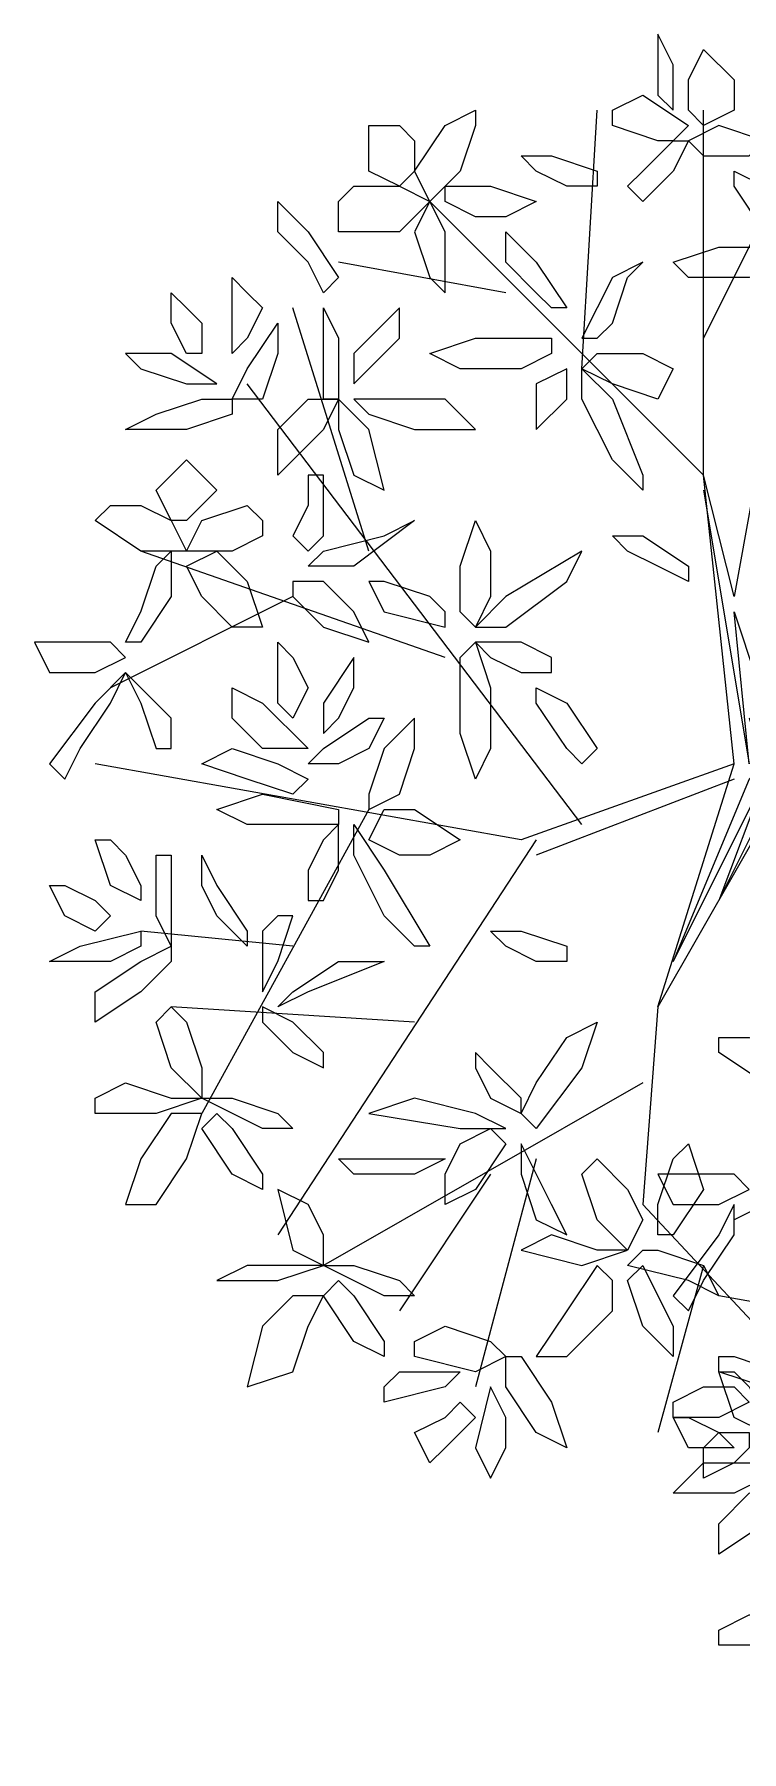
# Model space of a CAD drawing. Header units: millimetres. Extents: x 2364 to 2508, y 1551 to 1771.
# Drawn here: x 2412.81 to 2414.123, y 1617.425 to 1620.616 of the extents above; entities that cross this region are included whole.
import ezdxf

# ---------------------------------------------------------------- set-up
doc = ezdxf.new("R2010")
doc.units = ezdxf.units.MM
doc.layers.add('PDF_0', color=7, linetype='Continuous')

msp = doc.modelspace()

# ---------------------------------------------------------------- linework, layer by layer
at = {"layer": 'PDF_0', "lineweight": 9}
for points in [[(2413.9958, 1620.4752), (2413.9958, 1620.5599), (2413.9676, 1620.6164), (2413.9676, 1620.5881), (2413.9676, 1620.5034)], [(2414.0523, 1620.4469), (2414.024, 1620.4752), (2414.024, 1620.5316), (2414.0523, 1620.5881), (2414.1088, 1620.5316), (2414.1088, 1620.4752)], [(2413.9676, 1620.4187), (2413.8829, 1620.4469), (2413.8829, 1620.4752), (2413.9393, 1620.5034), (2414.024, 1620.4469), (2413.9958, 1620.4187)], [(2413.6287, 1620.4752), (2413.6287, 1620.4469), (2413.6005, 1620.3622), (2413.544, 1620.3057), (2413.5157, 1620.3622), (2413.5722, 1620.4469)], [(2413.5157, 1620.4187), (2413.5157, 1620.3622), (2413.4875, 1620.334), (2413.431, 1620.3622), (2413.431, 1620.4469), (2413.4875, 1620.4469)], [(2414.137, 1620.3904), (2414.1652, 1620.4187), (2414.0805, 1620.4469), (2414.024, 1620.4187), (2414.0523, 1620.3904)], [(2413.9393, 1620.3622), (2413.9958, 1620.4187), (2414.024, 1620.4187), (2413.9958, 1620.3622), (2413.9393, 1620.3057), (2413.9111, 1620.334)], [(2413.7981, 1620.334), (2413.7417, 1620.3622), (2413.7134, 1620.3904), (2413.7699, 1620.3904), (2413.8546, 1620.3622), (2413.8546, 1620.334)], [(2414.1652, 1620.2492), (2414.1088, 1620.334), (2414.1088, 1620.3622), (2414.1652, 1620.334), (2414.2217, 1620.2492), (2414.1935, 1620.221)], [(2413.3181, 1620.1928), (2413.2616, 1620.2492), (2413.2616, 1620.3057), (2413.3181, 1620.2492), (2413.3745, 1620.1645), (2413.3463, 1620.1363)], [(2413.4028, 1620.334), (2413.4875, 1620.334), (2413.544, 1620.3057), (2413.4875, 1620.2492), (2413.3745, 1620.2492), (2413.3745, 1620.3057)], [(2413.544, 1620.1645), (2413.5722, 1620.1363), (2413.5722, 1620.2492), (2413.544, 1620.3057), (2413.5157, 1620.2492)], [(2413.5722, 1620.3057), (2413.5722, 1620.334), (2413.6569, 1620.334), (2413.7417, 1620.3057), (2413.6852, 1620.2775), (2413.6287, 1620.2775)], [(2413.7417, 1620.1363), (2413.6852, 1620.1928), (2413.6852, 1620.2492), (2413.7417, 1620.1928), (2413.7981, 1620.108), (2413.7699, 1620.108)], [(2414.137, 1620.1645), (2414.024, 1620.1645), (2413.9958, 1620.1928), (2414.0805, 1620.221), (2414.2217, 1620.221), (2414.2217, 1620.1928)], [(2413.8829, 1620.0798), (2413.9111, 1620.1645), (2413.9393, 1620.1928), (2413.8829, 1620.1645), (2413.8264, 1620.0516), (2413.8546, 1620.0516)], [(2413.2333, 1620.108), (2413.2051, 1620.0516), (2413.1769, 1620.0233), (2413.1769, 1620.0516), (2413.1769, 1620.1645), (2413.2051, 1620.1363)], [(2413.1204, 1620.0233), (2413.0921, 1620.0233), (2413.0639, 1620.0798), (2413.0639, 1620.1363), (2413.0921, 1620.108), (2413.1204, 1620.0798)], [(2413.2616, 1620.0233), (2413.2333, 1619.9386), (2413.1769, 1619.9386), (2413.2051, 1619.9951), (2413.2616, 1620.0798), (2413.2616, 1620.0516)], [(2413.3463, 1619.9951), (2413.3463, 1620.0798), (2413.3463, 1620.108), (2413.3745, 1620.0516), (2413.3745, 1619.9386), (2413.3463, 1619.9386)], [(2413.4028, 1620.0233), (2413.4028, 1619.9668), (2413.4875, 1620.0516), (2413.4875, 1620.108), (2413.4593, 1620.0798)], [(2413.7134, 1619.9951), (2413.6005, 1619.9951), (2413.544, 1620.0233), (2413.6287, 1620.0516), (2413.7699, 1620.0516), (2413.7699, 1620.0233)], [(2413.0921, 1619.9668), (2413.1486, 1619.9668), (2413.0639, 1620.0233), (2412.9792, 1620.0233), (2413.0074, 1619.9951)], [(2413.8264, 1619.9951), (2413.8546, 1620.0233), (2413.9393, 1620.0233), (2413.9958, 1619.9951), (2413.9676, 1619.9386), (2413.8829, 1619.9668)], [(2413.7417, 1619.8821), (2413.7981, 1619.9386), (2413.7981, 1619.9951), (2413.7417, 1619.9668), (2413.7417, 1619.9104)], [(2413.8829, 1619.8256), (2413.8264, 1619.9386), (2413.8264, 1619.9951), (2413.8829, 1619.9386), (2413.9393, 1619.7974), (2413.9393, 1619.7692)], [(2413.1769, 1619.9386), (2413.1769, 1619.9104), (2413.0921, 1619.8821), (2412.9792, 1619.8821), (2413.0357, 1619.9104), (2413.1204, 1619.9386)], [(2413.2616, 1619.8821), (2413.3181, 1619.9386), (2413.3745, 1619.9386), (2413.3463, 1619.8821), (2413.2616, 1619.7974), (2413.2616, 1619.8256)], [(2413.4028, 1619.7974), (2413.4593, 1619.7692), (2413.431, 1619.8821), (2413.3745, 1619.9386), (2413.3745, 1619.8821)], [(2413.4028, 1619.9386), (2413.431, 1619.9104), (2413.5157, 1619.8821), (2413.6287, 1619.8821), (2413.5722, 1619.9386), (2413.4875, 1619.9386)], [(2413.1486, 1619.7692), (2413.0921, 1619.7127), (2413.0639, 1619.7127), (2413.0357, 1619.7692), (2413.0921, 1619.8256), (2413.1204, 1619.7974)], [(2413.3181, 1619.7409), (2413.2898, 1619.6844), (2413.3181, 1619.6562), (2413.3463, 1619.6844), (2413.3463, 1619.7974), (2413.3181, 1619.7974)], [(2413.0074, 1619.7409), (2413.0639, 1619.7127), (2413.0921, 1619.6562), (2413.0074, 1619.6562), (2412.9227, 1619.7127), (2412.9509, 1619.7409)], [(2413.2333, 1619.7127), (2413.2333, 1619.6844), (2413.1769, 1619.6562), (2413.0921, 1619.6562), (2413.1204, 1619.7127), (2413.2051, 1619.7409)], [(2413.4593, 1619.6844), (2413.5157, 1619.7127), (2413.4028, 1619.628), (2413.3181, 1619.628), (2413.3463, 1619.6562)], [(2413.6287, 1619.515), (2413.6005, 1619.5432), (2413.6005, 1619.628), (2413.6287, 1619.7127), (2413.6569, 1619.6562), (2413.6569, 1619.5715)], [(2413.9676, 1619.628), (2413.9111, 1619.6562), (2413.8829, 1619.6844), (2413.9393, 1619.6844), (2414.024, 1619.628), (2414.024, 1619.5997)], [(2413.0074, 1619.5432), (2413.0357, 1619.628), (2413.0639, 1619.6562), (2413.0639, 1619.5715), (2413.0074, 1619.4868), (2412.9792, 1619.4868)], [(2413.0921, 1619.628), (2413.1486, 1619.6562), (2413.2051, 1619.5997), (2413.2333, 1619.515), (2413.1769, 1619.515), (2413.1204, 1619.5715)], [(2413.7981, 1619.5997), (2413.8264, 1619.6562), (2413.6852, 1619.5715), (2413.6287, 1619.515), (2413.6852, 1619.515)], [(2413.2898, 1619.5997), (2413.2898, 1619.5715), (2413.3463, 1619.515), (2413.431, 1619.4868), (2413.4028, 1619.5432), (2413.3463, 1619.5997)], [(2413.544, 1619.5715), (2413.4593, 1619.5997), (2413.431, 1619.5997), (2413.4593, 1619.5432), (2413.5722, 1619.515), (2413.5722, 1619.5432)], [(2412.9792, 1619.4585), (2412.9509, 1619.4868), (2412.8945, 1619.4868), (2412.8097, 1619.4868), (2412.838, 1619.4303), (2412.9227, 1619.4303)], [(2413.2898, 1619.3456), (2413.2616, 1619.3738), (2413.2616, 1619.4303), (2413.2616, 1619.4868), (2413.2898, 1619.4585), (2413.3181, 1619.402)], [(2413.6569, 1619.402), (2413.6569, 1619.2891), (2413.6287, 1619.2326), (2413.6005, 1619.3173), (2413.6005, 1619.4585), (2413.6287, 1619.4868)], [(2413.7699, 1619.4303), (2413.7699, 1619.4585), (2413.7134, 1619.4868), (2413.6287, 1619.4868), (2413.6569, 1619.4585), (2413.7134, 1619.4303)], [(2413.4028, 1619.402), (2413.4028, 1619.4585), (2413.3463, 1619.3738), (2413.3463, 1619.3173), (2413.3745, 1619.3456)], [(2412.8945, 1619.2891), (2412.9509, 1619.3738), (2412.9792, 1619.4303), (2412.9227, 1619.3738), (2412.838, 1619.2608), (2412.8662, 1619.2326)], [(2413.0639, 1619.3456), (2413.0074, 1619.402), (2412.9792, 1619.4303), (2413.0074, 1619.3738), (2413.0357, 1619.2891), (2413.0639, 1619.2891)], [(2413.2333, 1619.2891), (2413.1769, 1619.3456), (2413.1769, 1619.402), (2413.2333, 1619.3738), (2413.3181, 1619.2891), (2413.2898, 1619.2891)], [(2413.7981, 1619.2891), (2413.7417, 1619.3738), (2413.7417, 1619.402), (2413.7981, 1619.3738), (2413.8546, 1619.2891), (2413.8264, 1619.2608)], [(2413.431, 1619.2891), (2413.3745, 1619.2608), (2413.3181, 1619.2608), (2413.3463, 1619.2891), (2413.431, 1619.3456), (2413.4593, 1619.3456)], [(2413.4875, 1619.2044), (2413.5157, 1619.2891), (2413.5157, 1619.3456), (2413.4593, 1619.2891), (2413.431, 1619.2044), (2413.431, 1619.1761)], [(2413.3181, 1619.2326), (2413.2898, 1619.2044), (2413.2051, 1619.2326), (2413.1204, 1619.2608), (2413.1769, 1619.2891), (2413.2616, 1619.2608)], [(2413.3181, 1619.1479), (2413.2051, 1619.1479), (2413.1486, 1619.1761), (2413.2333, 1619.2044), (2413.3745, 1619.1761), (2413.3745, 1619.1479)], [(2413.431, 1619.1197), (2413.4593, 1619.1761), (2413.5157, 1619.1761), (2413.6005, 1619.1197), (2413.544, 1619.0914), (2413.4875, 1619.0914)], [(2413.3181, 1619.0067), (2413.3463, 1619.0067), (2413.3745, 1619.0632), (2413.3745, 1619.1479), (2413.3463, 1619.1197), (2413.3181, 1619.0632)], [(2413.4593, 1618.9785), (2413.4028, 1619.0914), (2413.4028, 1619.1479), (2413.4593, 1619.0632), (2413.544, 1618.922), (2413.5157, 1618.922)], [(2412.9792, 1619.0914), (2413.0074, 1619.0349), (2413.0074, 1619.0067), (2412.9509, 1619.0349), (2412.9227, 1619.1197), (2412.9509, 1619.1197)], [(2413.0639, 1619.0349), (2413.0639, 1618.9785), (2413.0639, 1618.922), (2413.0357, 1618.9785), (2413.0357, 1619.0914), (2413.0639, 1619.0914)], [(2413.1486, 1618.9785), (2413.1204, 1619.0349), (2413.1204, 1619.0914), (2413.1486, 1619.0349), (2413.2051, 1618.9502), (2413.2051, 1618.922)], [(2412.9509, 1618.9785), (2412.9227, 1618.9502), (2412.8662, 1618.9785), (2412.838, 1619.0349), (2412.8662, 1619.0349), (2412.9227, 1619.0067)], [(2413.2333, 1618.9502), (2413.2333, 1618.8655), (2413.2333, 1618.8373), (2413.2616, 1618.8937), (2413.2898, 1618.9785), (2413.2616, 1618.9785)], [(2412.9509, 1618.8937), (2412.8945, 1618.8937), (2412.838, 1618.8937), (2412.8945, 1618.922), (2413.0074, 1618.9502), (2413.0074, 1618.922)], [(2413.7417, 1618.8937), (2413.6852, 1618.922), (2413.6569, 1618.9502), (2413.7134, 1618.9502), (2413.7981, 1618.922), (2413.7981, 1618.8937)], [(2413.0639, 1618.922), (2413.0639, 1618.8937), (2413.0074, 1618.8373), (2412.9227, 1618.7808), (2412.9227, 1618.8373), (2413.0074, 1618.8937)], [(2413.3745, 1618.8937), (2413.4593, 1618.8937), (2413.3181, 1618.8373), (2413.2616, 1618.809), (2413.2898, 1618.8373)], [(2413.0921, 1618.7808), (2413.1204, 1618.6961), (2413.1204, 1618.6396), (2413.0639, 1618.6961), (2413.0357, 1618.7808), (2413.0639, 1618.809)], [(2413.2333, 1618.809), (2413.2333, 1618.7808), (2413.2898, 1618.7243), (2413.3463, 1618.6961), (2413.3463, 1618.7243), (2413.2898, 1618.7808)], [(2413.7417, 1618.6678), (2413.7981, 1618.7525), (2413.8546, 1618.7808), (2413.8264, 1618.6961), (2413.7417, 1618.5831), (2413.7134, 1618.6113)], [(2414.137, 1618.7525), (2414.2217, 1618.7243), (2414.25, 1618.6678), (2414.1652, 1618.6678), (2414.0805, 1618.7243), (2414.0805, 1618.7525)], [(2413.6287, 1618.7243), (2413.6287, 1618.6961), (2413.6569, 1618.6396), (2413.7134, 1618.6113), (2413.7134, 1618.6396), (2413.6569, 1618.6961)], [(2412.9792, 1618.6678), (2413.0639, 1618.6396), (2413.1204, 1618.6396), (2413.0357, 1618.6113), (2412.9227, 1618.6113), (2412.9227, 1618.6396)], [(2413.1769, 1618.6396), (2413.2616, 1618.6113), (2413.2898, 1618.5831), (2413.2333, 1618.5831), (2413.1204, 1618.6396), (2413.1486, 1618.6396)], [(2413.5157, 1618.6396), (2413.431, 1618.6113), (2413.6005, 1618.5831), (2413.6852, 1618.5831), (2413.6287, 1618.6113)], [(2413.1204, 1618.6113), (2413.0639, 1618.6113), (2413.0074, 1618.5266), (2412.9792, 1618.4419), (2413.0357, 1618.4419), (2413.0921, 1618.5266)], [(2413.1769, 1618.5831), (2413.2333, 1618.4984), (2413.2333, 1618.4701), (2413.1769, 1618.4984), (2413.1204, 1618.5831), (2413.1486, 1618.6113)], [(2413.6569, 1618.5831), (2413.6852, 1618.5549), (2413.6287, 1618.4701), (2413.5722, 1618.4419), (2413.5722, 1618.4984), (2413.6005, 1618.5549)], [(2413.7134, 1618.4984), (2413.7417, 1618.4137), (2413.7981, 1618.3854), (2413.7699, 1618.4419), (2413.7134, 1618.5549), (2413.7134, 1618.5266)], [(2413.9676, 1618.4419), (2413.9958, 1618.5266), (2414.024, 1618.5549), (2414.0523, 1618.4701), (2413.9958, 1618.3854), (2413.9676, 1618.3854)], [(2413.5157, 1618.4984), (2413.4028, 1618.4984), (2413.3745, 1618.5266), (2413.431, 1618.5266), (2413.544, 1618.5266), (2413.5722, 1618.5266)], [(2413.9111, 1618.4701), (2413.9393, 1618.4137), (2413.9111, 1618.3572), (2413.8546, 1618.4137), (2413.8264, 1618.4984), (2413.8546, 1618.5266)], [(2414.137, 1618.4701), (2414.1088, 1618.4984), (2414.024, 1618.4984), (2413.9676, 1618.4984), (2413.9958, 1618.4419), (2414.0805, 1618.4419)], [(2413.3181, 1618.4419), (2413.2616, 1618.4701), (2413.2898, 1618.3572), (2413.3463, 1618.3289), (2413.3463, 1618.3854)], [(2414.0523, 1618.3007), (2414.1088, 1618.3854), (2414.1088, 1618.4419), (2414.0805, 1618.3854), (2413.9958, 1618.2725), (2414.024, 1618.2442)], [(2413.7699, 1618.3854), (2413.7134, 1618.3572), (2413.8264, 1618.3289), (2413.9111, 1618.3572), (2413.8546, 1618.3572)], [(2413.9676, 1618.3572), (2414.0523, 1618.3289), (2414.0805, 1618.2725), (2414.024, 1618.3007), (2413.9111, 1618.3289), (2413.9393, 1618.3572)], [(2413.2051, 1618.3289), (2413.1486, 1618.3007), (2413.2616, 1618.3007), (2413.3463, 1618.3289), (2413.2898, 1618.3289)], [(2413.4028, 1618.3289), (2413.4875, 1618.3007), (2413.5157, 1618.2725), (2413.4593, 1618.2725), (2413.3463, 1618.3289), (2413.3745, 1618.3289)], [(2413.8829, 1618.3007), (2413.8546, 1618.3289), (2413.7981, 1618.2442), (2413.7417, 1618.1595), (2413.7981, 1618.1595), (2413.8829, 1618.2442)], [(2413.9676, 1618.2725), (2413.9958, 1618.216), (2413.9958, 1618.1595), (2413.9393, 1618.216), (2413.9111, 1618.3007), (2413.9393, 1618.3289)], [(2413.4028, 1618.2725), (2413.4593, 1618.1877), (2413.4593, 1618.1595), (2413.4028, 1618.1877), (2413.3463, 1618.2725), (2413.3745, 1618.3007)], [(2413.3463, 1618.2725), (2413.2898, 1618.2725), (2413.2333, 1618.216), (2413.2051, 1618.103), (2413.2898, 1618.1313), (2413.3181, 1618.216)], [(2413.5722, 1618.216), (2413.6569, 1618.1877), (2413.6852, 1618.1595), (2413.6287, 1618.1313), (2413.5157, 1618.1595), (2413.5157, 1618.1877)], [(2413.6852, 1618.1595), (2413.7134, 1618.1595), (2413.7699, 1618.0748), (2413.7981, 1617.9901), (2413.7417, 1618.0183), (2413.6852, 1618.103)], [(2414.1088, 1618.1595), (2414.1935, 1618.1313), (2414.2217, 1618.103), (2414.1652, 1618.103), (2414.0805, 1618.1313), (2414.0805, 1618.1595)], [(2413.4875, 1618.1313), (2413.5722, 1618.1313), (2413.6005, 1618.1313), (2413.5722, 1618.103), (2413.4593, 1618.0748), (2413.4593, 1618.103)], [(2413.6852, 1618.0465), (2413.6569, 1618.103), (2413.6287, 1617.9901), (2413.6569, 1617.9336), (2413.6852, 1617.9901)], [(2414.0523, 1618.103), (2414.1088, 1618.103), (2414.137, 1618.0748), (2414.0805, 1618.0465), (2413.9958, 1618.0465), (2413.9958, 1618.0748)], [(2414.137, 1618.103), (2414.1652, 1618.0465), (2414.1652, 1618.0183), (2414.1088, 1618.0465), (2414.0805, 1618.1313), (2414.1088, 1618.1313)], [(2413.6005, 1618.0748), (2413.6287, 1618.0465), (2413.5722, 1617.9901), (2413.544, 1617.9618), (2413.5157, 1618.0183), (2413.5722, 1618.0465)], [(2414.1088, 1617.9901), (2414.0805, 1617.9901), (2414.024, 1617.9901), (2413.9958, 1618.0465), (2414.024, 1618.0465), (2414.0805, 1618.0183)], [(2414.137, 1618.0183), (2414.137, 1617.9901), (2414.1088, 1617.9618), (2414.0523, 1617.9336), (2414.0523, 1617.9901), (2414.0805, 1618.0183)], [(2414.1088, 1617.9053), (2414.024, 1617.9053), (2413.9958, 1617.9053), (2414.0523, 1617.9618), (2414.1652, 1617.9618), (2414.1652, 1617.9336)], [(2414.2217, 1617.9336), (2414.2217, 1617.9053), (2414.1652, 1617.8489), (2414.0805, 1617.7924), (2414.0805, 1617.8489), (2414.137, 1617.9053)], [(2414.137, 1617.6794), (2414.2217, 1617.6794), (2414.2782, 1617.6512), (2414.1935, 1617.6229), (2414.0805, 1617.6229), (2414.0805, 1617.6512)]]:
    msp.add_lwpolyline(points, close=True, dxfattribs=at)
for points in [[(2414.0523, 1620.0516), (2414.2782, 1620.5034), (2414.1088, 1619.5715), (2414.0523, 1619.7974), (2414.0523, 1620.4752)], [(2413.8264, 1619.9951), (2413.8546, 1620.4752)], [(2414.1088, 1619.2608), (2414.0523, 1619.7974), (2413.544, 1620.3057)], [(2413.6852, 1620.1363), (2413.3745, 1620.1928)], [(2413.431, 1619.6562), (2413.2898, 1620.108)], [(2413.8264, 1619.1479), (2413.2051, 1619.9668)], [(2414.0523, 1619.7692), (2414.137, 1619.2608), (2414.1088, 1619.5432), (2414.1935, 1619.2891), (2414.137, 1619.3456), (2414.1652, 1619.2608), (2414.137, 1619.2326), (2413.9958, 1618.8937), (2414.1652, 1619.2326), (2414.0805, 1619.0067), (2414.1935, 1619.2326), (2414.5041, 1618.7808), (2414.2217, 1619.2326), (2414.5324, 1618.7808), (2414.7018, 1618.7243)], [(2413.5722, 1619.4585), (2413.0074, 1619.6562)], [(2413.2898, 1619.5715), (2412.9509, 1619.402)], [(2415.1254, 1618.4137), (2414.8712, 1618.4701), (2414.7018, 1618.7243), (2414.5041, 1618.7525), (2414.1935, 1619.2044), (2413.9676, 1618.809), (2414.1088, 1619.2608), (2413.7134, 1619.1197), (2412.9227, 1619.2608)], [(2414.1088, 1619.2326), (2413.7417, 1619.0914)], [(2413.431, 1619.1761), (2413.1204, 1618.6113)], [(2413.7417, 1619.1197), (2413.2616, 1618.3854)], [(2413.2898, 1618.922), (2413.0074, 1618.9502)], [(2413.5157, 1618.7808), (2413.0639, 1618.809)], [(2413.9676, 1618.809), (2413.9393, 1618.4419), (2414.3347, 1618.0183)], [(2413.9393, 1618.6678), (2413.3463, 1618.3289)], [(2414.4476, 1618.5831), (2414.1088, 1618.4137)], [(2413.7417, 1618.5266), (2413.6287, 1618.103)], [(2413.6569, 1618.4984), (2413.4875, 1618.2442)], [(2414.0523, 1618.3289), (2413.9676, 1618.0183)], [(2416.2832, 1617.4253), (2416.0291, 1617.4818), (2415.8596, 1617.7359), (2415.6619, 1617.7641), (2415.3513, 1618.216), (2415.1254, 1617.8206), (2415.2666, 1618.2725), (2414.8712, 1618.1313), (2414.0805, 1618.2725)]]:
    msp.add_lwpolyline(points, dxfattribs=at)

doc.saveas('drawing.dxf')
